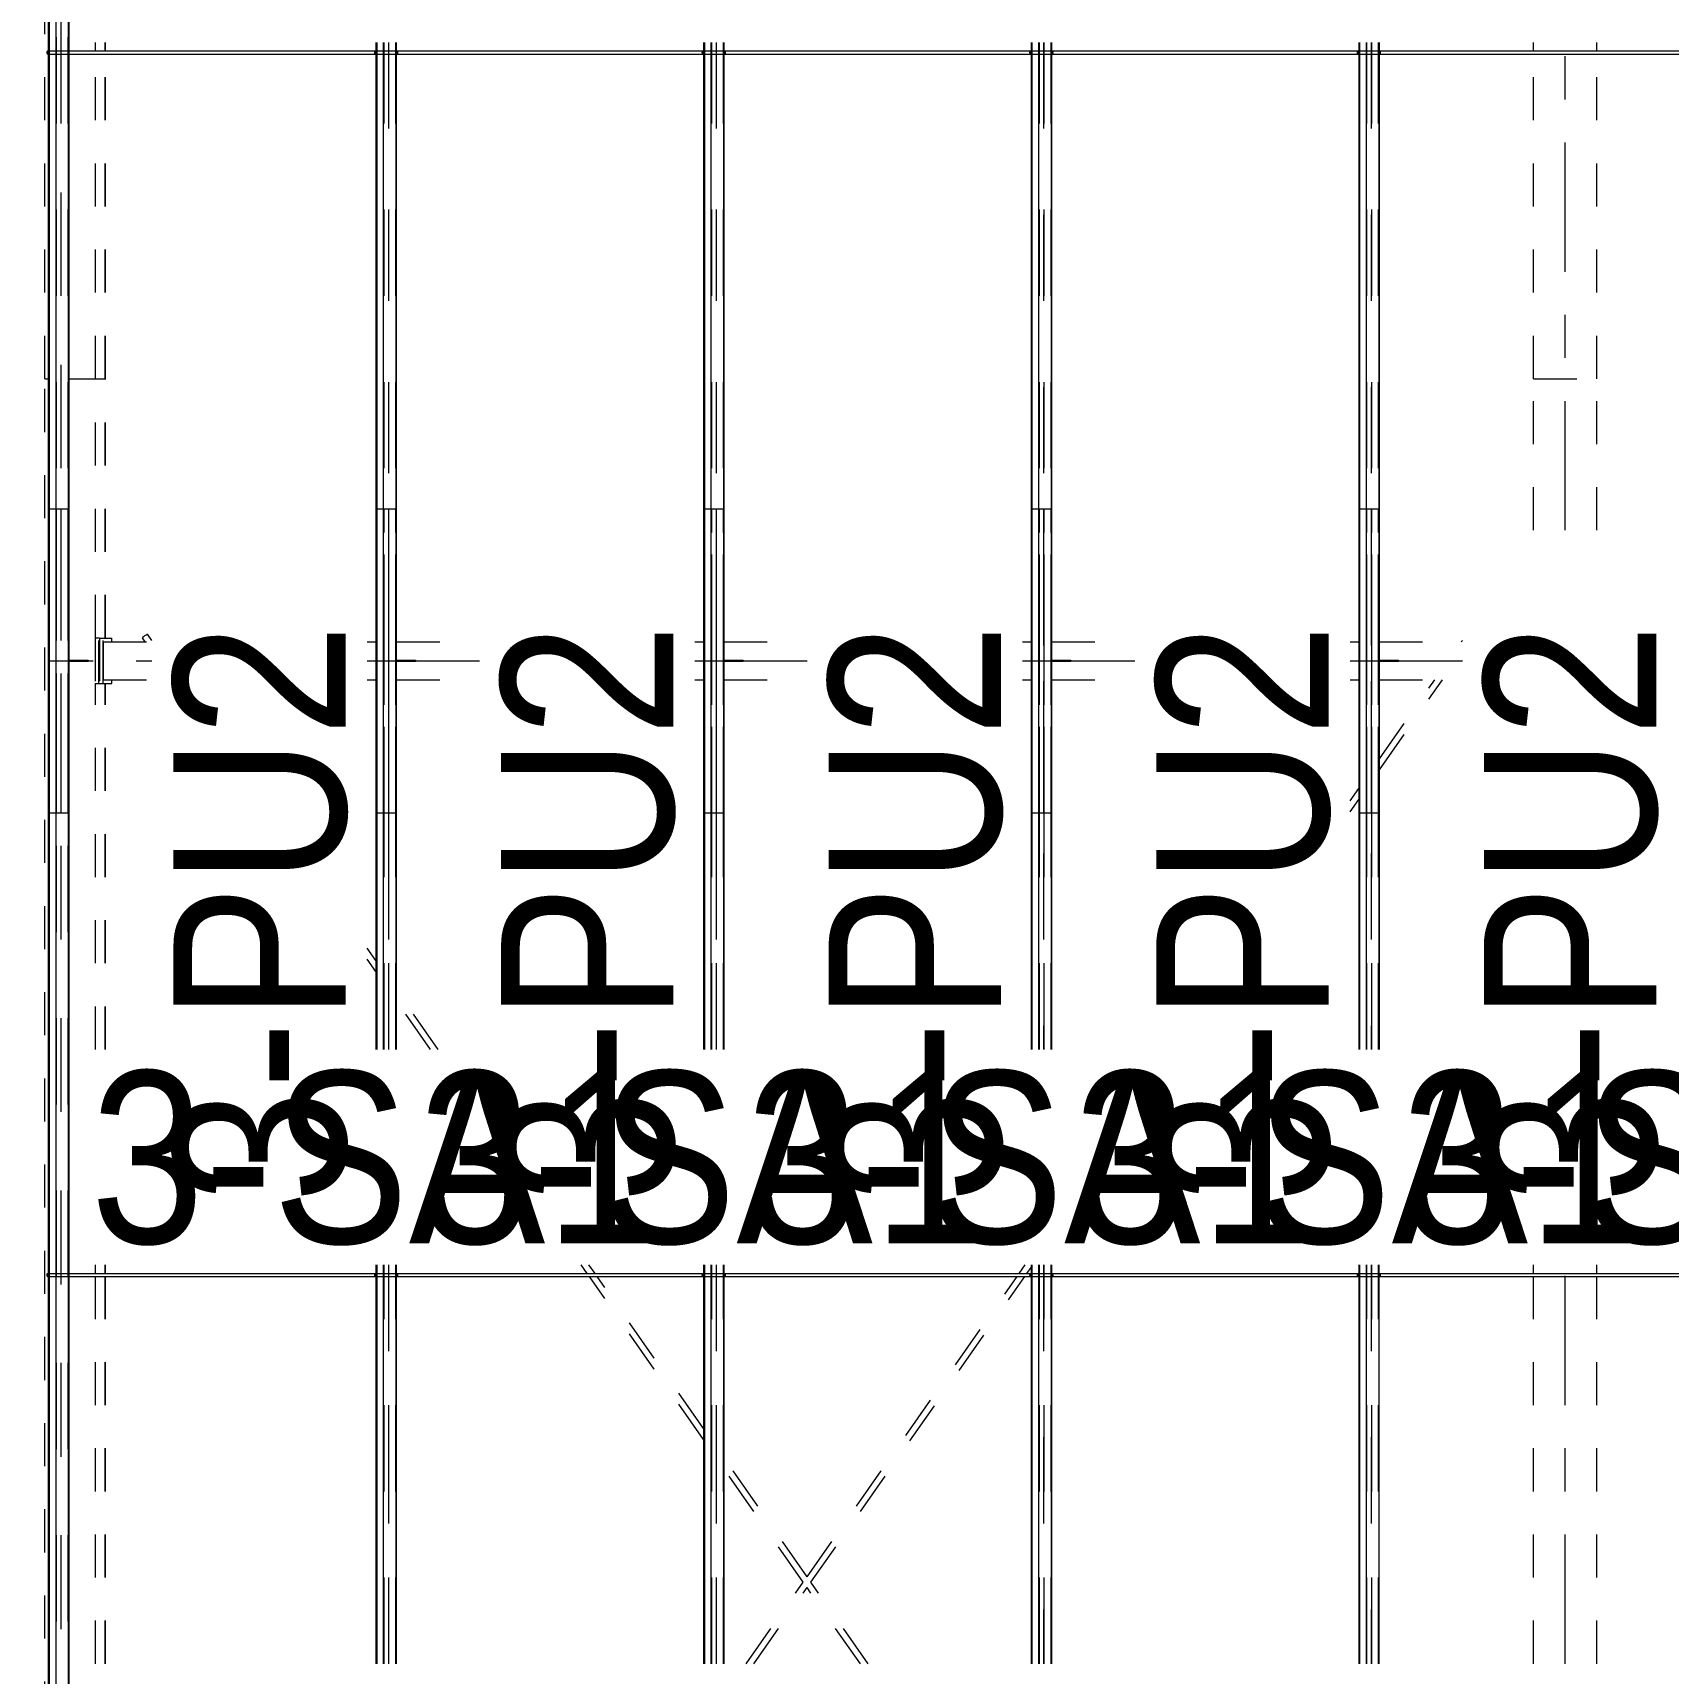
# Model space of a CAD drawing. Header units: millimetres. Extents: x -183 to 639, y -32 to 542.
# Drawn here: x 160.44 to 198.4, y 444.77 to 482.84 of the extents above; entities that cross this region are included whole.
import ezdxf

# ---------------------------------------------------------------- set-up
doc = ezdxf.new("R2010")
doc.units = ezdxf.units.MM
for name, pattern in [('XKITLINE00', [0]), ('XKITLINE01', [4, 1, -1, 1, -1]), ('XKITLINE02', [4, 2, -2]), ('XKITLINE03', [6, 3, -1, 1, -1])]:
    doc.linetypes.add(name, pattern=pattern)
for name, color, linetype, lineweight in [('Part', 2, 'Continuous', 0), ('PartMark', 7, 'Continuous', 0), ('S-grid', 1, 'Continuous', 0)]:
    doc.layers.add(name, color=color, linetype=linetype, lineweight=lineweight)
doc.styles.add('ARIAL', font='ARIAL.TTF')

# ---------------------------------------------------------------- blocks, each defined once
blk = doc.blocks.new('*A826')
at = {"layer": 'S-grid', "color": 1, "linetype": 'XKITLINE03', "lineweight": 0}
for p, q in [((196.01, 471.293), (196.01, 482.617)), ((196.01, 444.989), (196.01, 454.244))]:
    blk.add_line(p, q, dxfattribs=at)
blk = doc.blocks.new('*A843')
at = {"layer": 'Part', "color": 4, "linetype": 'XKITLINE01', "lineweight": 0}
for p, q in [((195.275, 471.293), (195.275, 474.808)), ((195.275, 474.808), (196.746, 474.808)), ((196.746, 471.293), (196.746, 474.808)), ((195.275, 454.044), (195.275, 454.244)), ((196.746, 454.044), (196.746, 454.244)), ((195.275, 444.989), (195.275, 453.974)), ((196.746, 444.989), (196.746, 453.974)), ((195.275, 439.789), (195.275, 439.989)), ((195.275, 439.573), (195.275, 439.719)), ((196.746, 439.789), (196.746, 439.989)), ((196.746, 439.573), (196.746, 439.719)), ((195.275, 439.573), (196.746, 439.573))]:
    blk.add_line(p, q, dxfattribs=at)
blk = doc.blocks.new('*A860')
at = {"layer": 'Part', "color": 4, "linetype": 'XKITLINE01', "lineweight": 0}
for p, q in [((195.275, 487.617), (195.275, 494.512)), ((196.746, 487.617), (196.746, 494.512)), ((195.275, 482.417), (195.275, 482.617)), ((195.275, 474.808), (195.275, 482.346)), ((196.746, 482.417), (196.746, 482.617)), ((196.746, 474.808), (196.746, 482.346)), ((195.275, 474.808), (196.746, 474.808))]:
    blk.add_line(p, q, dxfattribs=at)
blk = doc.blocks.new('*A1310')
at = {"layer": 'S-grid', "color": 1, "linetype": 'XKITLINE03', "lineweight": 0}
for p, q in [((144.834, 468.264), (163.201, 468.264)), ((168.201, 468.264), (170.806, 468.264)), ((175.806, 468.264), (178.411, 468.264)), ((183.411, 468.264), (186.016, 468.264)), ((191.016, 468.264), (193.621, 468.264))]:
    blk.add_line(p, q, dxfattribs=at)
blk = doc.blocks.new('*A1540')
at = {"layer": 'Part', "color": 2, "linetype": 'XKITLINE00', "lineweight": 0}
for p, q in [((191.216, 471.793), (191.395, 471.793)), ((191.216, 471.793), (191.216, 459.244)), ((191.226, 471.793), (191.226, 459.244)), ((191.235, 471.793), (191.235, 459.244)), ((191.395, 471.793), (191.697, 471.793)), ((191.395, 459.244), (191.395, 471.793)), ((191.687, 459.244), (191.687, 471.793)), ((191.697, 459.244), (191.697, 471.793)), ((191.697, 459.244), (191.697, 471.793)), ((191.216, 454.244), (191.216, 454.044)), ((191.226, 454.244), (191.226, 454.044)), ((191.235, 454.244), (191.235, 454.044)), ((191.395, 444.989), (191.395, 454.244)), ((191.687, 444.989), (191.687, 454.244)), ((191.216, 453.974), (191.216, 444.989)), ((191.226, 453.974), (191.226, 444.989)), ((191.235, 453.974), (191.235, 444.989))]:
    blk.add_line(p, q, dxfattribs=at)
at = {"layer": 'Part', "color": 7, "linetype": 'XKITLINE02', "lineweight": 0}
for p, q in [((191.225, 459.244), (191.225, 471.793)), ((191.406, 459.244), (191.406, 471.793)), ((191.506, 471.793), (191.506, 459.244)), ((191.518, 459.244), (191.518, 471.793)), ((191.678, 459.244), (191.678, 471.793)), ((191.686, 459.244), (191.686, 471.793)), ((191.225, 444.989), (191.225, 454.244)), ((191.406, 444.989), (191.406, 454.244)), ((191.506, 454.244), (191.506, 444.989)), ((191.518, 444.989), (191.518, 454.244)), ((191.678, 444.989), (191.678, 454.244)), ((191.686, 444.989), (191.686, 454.244)), ((191.216, 454.044), (191.216, 453.974)), ((191.226, 454.044), (191.226, 453.974)), ((191.235, 454.044), (191.235, 453.974))]:
    blk.add_line(p, q, dxfattribs=at)
blk = doc.blocks.new('*A1541')
at = {"layer": 'Part', "color": 2, "linetype": 'XKITLINE00', "lineweight": 0}
for p, q in [((183.611, 471.793), (183.79, 471.793)), ((183.611, 471.793), (183.611, 459.244)), ((183.621, 471.793), (183.621, 459.244)), ((183.63, 471.793), (183.63, 459.244)), ((183.79, 471.793), (184.092, 471.793)), ((183.79, 459.244), (183.79, 471.793)), ((184.082, 459.244), (184.082, 471.793)), ((184.092, 459.244), (184.092, 471.793)), ((183.611, 454.244), (183.611, 454.044)), ((183.621, 454.244), (183.621, 454.044)), ((183.63, 454.244), (183.63, 454.044)), ((183.79, 444.989), (183.79, 454.244)), ((184.082, 444.989), (184.082, 454.244)), ((184.092, 444.989), (184.092, 454.244)), ((183.611, 453.974), (183.611, 444.989)), ((183.621, 453.974), (183.621, 444.989)), ((183.63, 453.974), (183.63, 444.989))]:
    blk.add_line(p, q, dxfattribs=at)
at = {"layer": 'Part', "color": 7, "linetype": 'XKITLINE02', "lineweight": 0}
for p, q in [((183.62, 459.244), (183.62, 471.793)), ((183.802, 459.244), (183.802, 471.793)), ((183.901, 471.793), (183.901, 459.244)), ((183.913, 459.244), (183.913, 471.793)), ((184.073, 459.244), (184.073, 471.793)), ((184.081, 459.244), (184.081, 471.793)), ((183.62, 444.989), (183.62, 454.244)), ((183.802, 444.989), (183.802, 454.244)), ((183.901, 454.244), (183.901, 444.989)), ((183.913, 444.989), (183.913, 454.244)), ((184.073, 444.989), (184.073, 454.244)), ((184.081, 444.989), (184.081, 454.244)), ((183.611, 454.044), (183.611, 453.974)), ((183.621, 454.044), (183.621, 453.974)), ((183.63, 454.044), (183.63, 453.974))]:
    blk.add_line(p, q, dxfattribs=at)
blk = doc.blocks.new('*A1542')
at = {"layer": 'Part', "color": 2, "linetype": 'XKITLINE00', "lineweight": 0}
for p, q in [((176.006, 471.793), (176.185, 471.793)), ((176.006, 471.793), (176.006, 459.244)), ((176.017, 471.793), (176.017, 459.244)), ((176.025, 471.793), (176.025, 459.244)), ((176.185, 471.793), (176.487, 471.793)), ((176.185, 459.244), (176.185, 471.793)), ((176.478, 459.244), (176.478, 471.793)), ((176.487, 459.244), (176.487, 471.793)), ((176.006, 454.244), (176.006, 454.044)), ((176.017, 454.244), (176.017, 454.044)), ((176.025, 454.244), (176.025, 454.044)), ((176.185, 444.989), (176.185, 454.244)), ((176.478, 444.989), (176.478, 454.244)), ((176.487, 444.989), (176.487, 454.244)), ((176.006, 453.974), (176.006, 444.989)), ((176.017, 453.974), (176.017, 444.989)), ((176.025, 453.974), (176.025, 444.989))]:
    blk.add_line(p, q, dxfattribs=at)
at = {"layer": 'Part', "color": 7, "linetype": 'XKITLINE02', "lineweight": 0}
for p, q in [((176.015, 459.244), (176.015, 471.793)), ((176.197, 459.244), (176.197, 471.793)), ((176.296, 471.793), (176.296, 459.244)), ((176.308, 459.244), (176.308, 471.793)), ((176.468, 459.244), (176.468, 471.793)), ((176.476, 459.244), (176.476, 471.793)), ((176.015, 444.989), (176.015, 454.244)), ((176.197, 444.989), (176.197, 454.244)), ((176.296, 454.244), (176.296, 444.989)), ((176.308, 444.989), (176.308, 454.244)), ((176.468, 444.989), (176.468, 454.244)), ((176.476, 444.989), (176.476, 454.244)), ((176.006, 454.044), (176.006, 453.974)), ((176.017, 454.044), (176.017, 453.974)), ((176.025, 454.044), (176.025, 453.974))]:
    blk.add_line(p, q, dxfattribs=at)
blk = doc.blocks.new('*A1543')
at = {"layer": 'Part', "color": 2, "linetype": 'XKITLINE00', "lineweight": 0}
for p, q in [((168.401, 471.793), (168.58, 471.793)), ((168.401, 471.793), (168.401, 459.244)), ((168.412, 471.793), (168.412, 459.244)), ((168.42, 471.793), (168.42, 459.244)), ((168.58, 471.793), (168.882, 471.793)), ((168.58, 459.244), (168.58, 471.793)), ((168.873, 459.244), (168.873, 471.793)), ((168.882, 459.244), (168.882, 471.793)), ((168.401, 454.244), (168.401, 454.044)), ((168.412, 454.244), (168.412, 454.044)), ((168.42, 454.244), (168.42, 454.044)), ((168.58, 444.989), (168.58, 454.244)), ((168.873, 444.989), (168.873, 454.244)), ((168.882, 444.989), (168.882, 454.244)), ((168.401, 453.974), (168.401, 444.989)), ((168.412, 453.974), (168.412, 444.989)), ((168.42, 453.974), (168.42, 444.989))]:
    blk.add_line(p, q, dxfattribs=at)
at = {"layer": 'Part', "color": 7, "linetype": 'XKITLINE02', "lineweight": 0}
for p, q in [((168.41, 459.244), (168.41, 471.793)), ((168.592, 459.244), (168.592, 471.793)), ((168.691, 471.793), (168.691, 459.244)), ((168.703, 459.244), (168.703, 471.793)), ((168.863, 459.244), (168.863, 471.793)), ((168.871, 459.244), (168.871, 471.793)), ((168.41, 444.989), (168.41, 454.244)), ((168.592, 444.989), (168.592, 454.244)), ((168.691, 454.244), (168.691, 444.989)), ((168.703, 444.989), (168.703, 454.244)), ((168.863, 444.989), (168.863, 454.244)), ((168.871, 444.989), (168.871, 454.244)), ((168.401, 454.044), (168.401, 453.974)), ((168.412, 454.044), (168.412, 453.974)), ((168.42, 454.044), (168.42, 453.974))]:
    blk.add_line(p, q, dxfattribs=at)
blk = doc.blocks.new('*A1544')
at = {"layer": 'Part', "color": 2, "linetype": 'XKITLINE00', "lineweight": 0}
for p, q in [((160.796, 471.793), (160.975, 471.793)), ((160.796, 471.793), (160.796, 454.044)), ((160.807, 471.793), (160.807, 454.044)), ((160.815, 471.793), (160.815, 454.044)), ((160.975, 471.793), (161.277, 471.793)), ((160.975, 421.97), (160.975, 471.793)), ((161.268, 421.97), (161.268, 471.793)), ((161.277, 459.244), (161.277, 471.793)), ((161.277, 454.244), (161.277, 459.244)), ((161.277, 444.989), (161.277, 454.244)), ((160.796, 453.974), (160.796, 439.789)), ((160.807, 453.974), (160.807, 439.789)), ((160.815, 453.974), (160.815, 439.789)), ((161.277, 439.989), (161.277, 444.989))]:
    blk.add_line(p, q, dxfattribs=at)
at = {"layer": 'Part', "color": 7, "linetype": 'XKITLINE02', "lineweight": 0}
for p, q in [((160.806, 421.97), (160.806, 471.793)), ((160.987, 421.97), (160.987, 471.793)), ((161.086, 471.793), (161.086, 421.97)), ((161.098, 421.97), (161.098, 471.793)), ((161.258, 421.97), (161.258, 471.793)), ((161.266, 421.97), (161.266, 471.793)), ((160.796, 454.044), (160.796, 453.974)), ((160.807, 454.044), (160.807, 453.974)), ((160.815, 454.044), (160.815, 453.974))]:
    blk.add_line(p, q, dxfattribs=at)
blk = doc.blocks.new('*A1545')
at = {"layer": 'Part', "color": 2, "linetype": 'XKITLINE00', "lineweight": 0}
for p, q in [((191.216, 482.617), (191.216, 482.417)), ((191.216, 482.346), (191.216, 464.734)), ((191.226, 482.617), (191.226, 482.417)), ((191.226, 482.346), (191.226, 464.734)), ((191.235, 482.617), (191.235, 482.417)), ((191.235, 482.346), (191.235, 464.734)), ((191.395, 464.734), (191.395, 482.617)), ((191.687, 464.734), (191.687, 482.617)), ((191.697, 464.734), (191.697, 482.617)), ((191.216, 464.734), (191.697, 464.734))]:
    blk.add_line(p, q, dxfattribs=at)
at = {"layer": 'Part', "color": 7, "linetype": 'XKITLINE02', "lineweight": 0}
for p, q in [((191.216, 482.417), (191.216, 482.346)), ((191.225, 464.734), (191.225, 482.617)), ((191.226, 482.417), (191.226, 482.346)), ((191.235, 482.417), (191.235, 482.346)), ((191.406, 464.734), (191.406, 482.617)), ((191.506, 482.617), (191.506, 464.734)), ((191.518, 464.734), (191.518, 482.617)), ((191.678, 464.734), (191.678, 482.617)), ((191.686, 464.734), (191.686, 482.617))]:
    blk.add_line(p, q, dxfattribs=at)
blk = doc.blocks.new('*A1546')
at = {"layer": 'Part', "color": 2, "linetype": 'XKITLINE00', "lineweight": 0}
for p, q in [((183.611, 482.617), (183.611, 482.417)), ((183.611, 482.346), (183.611, 464.734)), ((183.621, 482.617), (183.621, 482.417)), ((183.621, 482.346), (183.621, 464.734)), ((183.63, 482.617), (183.63, 482.417)), ((183.63, 482.346), (183.63, 464.734)), ((183.79, 464.734), (183.79, 482.617)), ((184.082, 464.734), (184.082, 482.617)), ((184.092, 464.734), (184.092, 482.617)), ((183.611, 464.734), (184.092, 464.734))]:
    blk.add_line(p, q, dxfattribs=at)
at = {"layer": 'Part', "color": 7, "linetype": 'XKITLINE02', "lineweight": 0}
for p, q in [((183.611, 482.417), (183.611, 482.346)), ((183.62, 464.734), (183.62, 482.617)), ((183.621, 482.417), (183.621, 482.346)), ((183.63, 482.417), (183.63, 482.346)), ((183.802, 464.734), (183.802, 482.617)), ((183.901, 482.617), (183.901, 464.734)), ((183.913, 464.734), (183.913, 482.617)), ((184.073, 464.734), (184.073, 482.617)), ((184.081, 464.734), (184.081, 482.617))]:
    blk.add_line(p, q, dxfattribs=at)
blk = doc.blocks.new('*A1547')
at = {"layer": 'Part', "color": 2, "linetype": 'XKITLINE00', "lineweight": 0}
for p, q in [((176.006, 482.617), (176.006, 482.417)), ((176.006, 482.346), (176.006, 464.734)), ((176.017, 482.617), (176.017, 482.417)), ((176.017, 482.346), (176.017, 464.734)), ((176.025, 482.617), (176.025, 482.417)), ((176.025, 482.346), (176.025, 464.734)), ((176.185, 464.734), (176.185, 482.617)), ((176.478, 464.734), (176.478, 482.617)), ((176.487, 464.734), (176.487, 482.617)), ((176.006, 464.734), (176.487, 464.734))]:
    blk.add_line(p, q, dxfattribs=at)
at = {"layer": 'Part', "color": 7, "linetype": 'XKITLINE02', "lineweight": 0}
for p, q in [((176.006, 482.417), (176.006, 482.346)), ((176.015, 464.734), (176.015, 482.617)), ((176.017, 482.417), (176.017, 482.346)), ((176.025, 482.417), (176.025, 482.346)), ((176.197, 464.734), (176.197, 482.617)), ((176.296, 482.617), (176.296, 464.734)), ((176.308, 464.734), (176.308, 482.617)), ((176.468, 464.734), (176.468, 482.617)), ((176.476, 464.734), (176.476, 482.617))]:
    blk.add_line(p, q, dxfattribs=at)
blk = doc.blocks.new('*A1548')
at = {"layer": 'Part', "color": 2, "linetype": 'XKITLINE00', "lineweight": 0}
for p, q in [((168.401, 482.617), (168.401, 482.417)), ((168.401, 482.346), (168.401, 464.734)), ((168.412, 482.617), (168.412, 482.417)), ((168.412, 482.346), (168.412, 464.734)), ((168.42, 482.617), (168.42, 482.417)), ((168.42, 482.346), (168.42, 464.734)), ((168.58, 464.734), (168.58, 482.617)), ((168.873, 464.734), (168.873, 482.617)), ((168.882, 464.734), (168.882, 482.617)), ((168.401, 464.734), (168.882, 464.734))]:
    blk.add_line(p, q, dxfattribs=at)
at = {"layer": 'Part', "color": 7, "linetype": 'XKITLINE02', "lineweight": 0}
for p, q in [((168.401, 482.417), (168.401, 482.346)), ((168.41, 464.734), (168.41, 482.617)), ((168.412, 482.417), (168.412, 482.346)), ((168.42, 482.417), (168.42, 482.346)), ((168.592, 464.734), (168.592, 482.617)), ((168.691, 482.617), (168.691, 464.734)), ((168.703, 464.734), (168.703, 482.617)), ((168.863, 464.734), (168.863, 482.617)), ((168.871, 464.734), (168.871, 482.617))]:
    blk.add_line(p, q, dxfattribs=at)
blk = doc.blocks.new('*A1549')
at = {"layer": 'Part', "color": 7, "linetype": 'XKITLINE02', "lineweight": 0}
for p, q in [((160.806, 464.734), (160.806, 511.131)), ((160.987, 464.734), (160.987, 511.131)), ((161.086, 511.131), (161.086, 464.734)), ((161.098, 464.734), (161.098, 511.131)), ((161.258, 464.734), (161.258, 511.131)), ((161.266, 464.734), (161.266, 511.131)), ((160.796, 482.417), (160.796, 482.346)), ((160.807, 482.417), (160.807, 482.346)), ((160.815, 482.417), (160.815, 482.346))]:
    blk.add_line(p, q, dxfattribs=at)
at = {"layer": 'Part', "color": 2, "linetype": 'XKITLINE00', "lineweight": 0}
for p, q in [((160.975, 464.734), (160.975, 511.131)), ((161.268, 464.734), (161.268, 511.131)), ((160.796, 496.464), (160.796, 482.417)), ((160.807, 496.464), (160.807, 482.417)), ((160.815, 496.464), (160.815, 482.417)), ((161.277, 482.617), (161.277, 487.617)), ((160.796, 482.346), (160.796, 464.734)), ((160.807, 482.346), (160.807, 464.734)), ((160.815, 482.346), (160.815, 464.734)), ((161.277, 464.734), (161.277, 482.617)), ((160.796, 464.734), (161.277, 464.734))]:
    blk.add_line(p, q, dxfattribs=at)
blk = doc.blocks.new('*A1579')
at = {"layer": 'Part', "color": 4, "linetype": 'XKITLINE01', "lineweight": 0}
for p, q in [((162.985, 468.804), (162.981, 468.799)), ((163.046, 468.705), (162.981, 468.799)), ((163.004, 468.82), (162.985, 468.804)), ((163.033, 468.841), (163.004, 468.82)), ((163.064, 468.862), (163.033, 468.841)), ((163.088, 468.878), (163.064, 468.862)), ((163.1, 468.883), (163.088, 468.878)), ((163.201, 468.739), (163.1, 468.883)), ((168.401, 461.31), (168.201, 461.596)), ((168.401, 461.054), (168.201, 461.34)), ((169.847, 459.244), (168.882, 460.623)), ((169.668, 459.244), (168.882, 460.368)), ((173.308, 454.044), (173.168, 454.244)), ((173.487, 454.044), (173.347, 454.244)), ((176.006, 450.19), (173.357, 453.974)), ((176.006, 450.445), (173.536, 453.974)), ((178.411, 447.009), (176.487, 449.758)), ((178.322, 446.881), (176.487, 449.503)), ((179.646, 444.989), (178.411, 446.754)), ((179.825, 444.989), (178.5, 446.881))]:
    blk.add_line(p, q, dxfattribs=at)
blk = doc.blocks.new('*A1580')
at = {"layer": 'Part', "color": 4, "linetype": 'XKITLINE01', "lineweight": 0}
for p, q in [((193.597, 468.705), (193.621, 468.739)), ((191.697, 465.99), (192.98, 467.823)), ((191.697, 465.734), (193.158, 467.823)), ((191.016, 465.017), (191.216, 465.303)), ((191.016, 464.762), (191.216, 465.047)), ((183.335, 454.044), (183.475, 454.244)), ((183.514, 454.044), (183.611, 454.183)), ((178.411, 447.009), (183.286, 453.974)), ((178.5, 446.881), (183.465, 453.974)), ((176.997, 444.989), (178.322, 446.881)), ((177.176, 444.989), (178.411, 446.754))]:
    blk.add_line(p, q, dxfattribs=at)
blk = doc.blocks.new('*A1581')
at = {"layer": 'Part', "color": 4, "linetype": 'XKITLINE01', "lineweight": 0}
for p, q in [((160.719, 439.573), (160.719, 474.808)), ((160.719, 474.808), (160.796, 474.808)), ((161.277, 474.808), (161.889, 474.808)), ((161.889, 468.793), (161.889, 474.808)), ((161.889, 474.808), (161.894, 474.808)), ((161.894, 468.793), (161.894, 474.808)), ((161.889, 459.244), (161.889, 467.734)), ((161.894, 459.244), (161.894, 467.734)), ((161.889, 454.044), (161.889, 454.244)), ((161.894, 454.044), (161.894, 454.244)), ((161.889, 444.989), (161.889, 453.974)), ((161.894, 444.989), (161.894, 453.974)), ((161.889, 439.789), (161.889, 439.989)), ((161.889, 439.573), (161.889, 439.719)), ((161.894, 439.789), (161.894, 439.989)), ((161.894, 439.573), (161.894, 439.719)), ((160.719, 439.573), (160.796, 439.573)), ((161.277, 439.573), (161.889, 439.573)), ((161.889, 439.573), (161.894, 439.573))]:
    blk.add_line(p, q, dxfattribs=at)
blk = doc.blocks.new('*A1582')
at = {"layer": 'Part', "color": 4, "linetype": 'XKITLINE01', "lineweight": 0}
for p, q in [((161.894, 474.808), (162.116, 474.808)), ((162.116, 468.793), (162.116, 474.808)), ((162.116, 474.808), (162.121, 474.808)), ((162.121, 468.793), (162.121, 474.808)), ((162.116, 459.244), (162.116, 467.734)), ((162.121, 459.244), (162.121, 467.734)), ((162.116, 454.044), (162.116, 454.244)), ((162.121, 454.044), (162.121, 454.244)), ((162.116, 444.989), (162.116, 453.974)), ((162.121, 444.989), (162.121, 453.974)), ((162.116, 439.789), (162.116, 439.989)), ((162.116, 439.573), (162.116, 439.719)), ((162.121, 439.789), (162.121, 439.989)), ((162.121, 439.573), (162.121, 439.719)), ((161.894, 439.573), (162.116, 439.573)), ((162.116, 439.573), (162.121, 439.573))]:
    blk.add_line(p, q, dxfattribs=at)
blk = doc.blocks.new('*A1598')
at = {"layer": 'Part', "color": 4, "linetype": 'XKITLINE01', "lineweight": 0}
for p, q in [((160.719, 474.808), (160.719, 509.914)), ((160.719, 509.914), (160.796, 509.914)), ((161.277, 509.914), (161.889, 509.914)), ((161.889, 501.734), (161.889, 509.914)), ((161.889, 509.914), (161.894, 509.914)), ((161.894, 501.734), (161.894, 509.914)), ((161.889, 496.534), (161.889, 496.734)), ((161.889, 487.617), (161.889, 496.464)), ((161.894, 496.534), (161.894, 496.734)), ((161.894, 487.617), (161.894, 496.464)), ((161.889, 482.417), (161.889, 482.617)), ((161.889, 474.808), (161.889, 482.346)), ((161.894, 482.417), (161.894, 482.617)), ((161.894, 474.808), (161.894, 482.346)), ((160.719, 474.808), (160.796, 474.808)), ((161.277, 474.808), (161.889, 474.808)), ((161.889, 474.808), (161.894, 474.808))]:
    blk.add_line(p, q, dxfattribs=at)
blk = doc.blocks.new('*A1599')
at = {"layer": 'Part', "color": 4, "linetype": 'XKITLINE01', "lineweight": 0}
for p, q in [((162.116, 501.734), (162.116, 509.914)), ((162.116, 509.914), (162.121, 509.914)), ((162.121, 501.734), (162.121, 509.914)), ((162.116, 496.534), (162.116, 496.734)), ((162.116, 487.617), (162.116, 496.464)), ((162.121, 496.534), (162.121, 496.734)), ((162.121, 487.617), (162.121, 496.464)), ((162.116, 482.417), (162.116, 482.617)), ((162.116, 474.808), (162.116, 482.346)), ((162.121, 482.417), (162.121, 482.617)), ((162.121, 474.808), (162.121, 482.346)), ((161.894, 474.808), (162.116, 474.808)), ((162.116, 474.808), (162.121, 474.808))]:
    blk.add_line(p, q, dxfattribs=at)
blk = doc.blocks.new('*A1600')
at = {"layer": 'Part', "color": 4, "linetype": 'XKITLINE01', "lineweight": 0}
for p, q in [((162.077, 468.705), (163.201, 468.705)), ((162.077, 467.823), (162.077, 468.705)), ((168.201, 468.705), (168.401, 468.705)), ((168.882, 468.705), (170.806, 468.705)), ((175.806, 468.705), (176.006, 468.705)), ((176.487, 468.705), (178.411, 468.705)), ((183.411, 468.705), (183.611, 468.705)), ((184.092, 468.705), (186.016, 468.705)), ((191.016, 468.705), (191.216, 468.705)), ((191.697, 468.705), (193.621, 468.705)), ((162.077, 467.823), (163.201, 467.823)), ((168.201, 467.823), (168.401, 467.823)), ((168.882, 467.823), (170.806, 467.823)), ((175.806, 467.823), (176.006, 467.823)), ((176.487, 467.823), (178.411, 467.823)), ((183.411, 467.823), (183.611, 467.823)), ((184.092, 467.823), (186.016, 467.823)), ((191.016, 467.823), (191.216, 467.823)), ((191.697, 467.823), (193.621, 467.823))]:
    blk.add_line(p, q, dxfattribs=at)
blk = doc.blocks.new('*A1601')
at = {"layer": 'Part', "color": 4, "linetype": 'XKITLINE01', "lineweight": 0}
for p, q in [((161.983, 468.793), (161.983, 467.734)), ((161.983, 468.793), (162.271, 468.793)), ((162.07, 467.734), (162.07, 468.793)), ((162.271, 468.705), (162.271, 468.793)), ((161.983, 467.734), (162.271, 467.734)), ((162.271, 467.734), (162.271, 467.823))]:
    blk.add_line(p, q, dxfattribs=at)
blk = doc.blocks.new('*A1602')
at = {"layer": 'Part', "color": 4, "linetype": 'XKITLINE01', "lineweight": 0}
for p, q in [((161.883, 468.793), (161.883, 467.734)), ((161.983, 468.793), (161.883, 468.793)), ((161.971, 467.734), (161.971, 468.793)), ((161.883, 467.734), (161.983, 467.734))]:
    blk.add_line(p, q, dxfattribs=at)
blk = doc.blocks.new('*A1603')
at = {"layer": 'Part', "color": 4, "linetype": 'XKITLINE01', "lineweight": 0}
for p, q in [((168.882, 468.278), (169.323, 468.278)), ((169.323, 468.278), (169.323, 468.249)), ((169.323, 468.249), (168.882, 468.249))]:
    blk.add_line(p, q, dxfattribs=at)
blk = doc.blocks.new('*A1604')
at = {"layer": 'Part', "color": 4, "linetype": 'XKITLINE01', "lineweight": 0}
for p, q in [((161.277, 468.278), (161.719, 468.278)), ((161.719, 468.278), (161.719, 468.249)), ((161.719, 468.249), (161.277, 468.249))]:
    blk.add_line(p, q, dxfattribs=at)
blk = doc.blocks.new('*A1606')
at = {"layer": 'Part', "color": 4, "linetype": 'XKITLINE01', "lineweight": 0}
for p, q in [((176.487, 468.278), (176.928, 468.278)), ((176.928, 468.278), (176.928, 468.249)), ((176.928, 468.249), (176.487, 468.249))]:
    blk.add_line(p, q, dxfattribs=at)
blk = doc.blocks.new('*A1609')
at = {"layer": 'Part', "color": 4, "linetype": 'XKITLINE01', "lineweight": 0}
for p, q in [((191.697, 468.278), (192.138, 468.278)), ((192.138, 468.278), (192.138, 468.249)), ((192.138, 468.249), (191.697, 468.249))]:
    blk.add_line(p, q, dxfattribs=at)
blk = doc.blocks.new('*A1610')
at = {"layer": 'Part', "color": 4, "linetype": 'XKITLINE01', "lineweight": 0}
for p, q in [((184.092, 468.278), (184.533, 468.278)), ((184.533, 468.278), (184.533, 468.249)), ((184.533, 468.249), (184.092, 468.249))]:
    blk.add_line(p, q, dxfattribs=at)
blk = doc.blocks.new('*A1626')
at = {"layer": 'Part', "color": 7, "linetype": 'XKITLINE02', "lineweight": 0}
for p, q in [((168.374, 454.009), (168.375, 454.034)), ((168.375, 453.984), (168.374, 454.009)), ((168.375, 454.034), (168.38, 454.044)), ((168.38, 453.974), (168.375, 453.984)), ((168.38, 454.044), (168.903, 454.044)), ((168.38, 454.044), (168.384, 454.034)), ((168.384, 453.984), (168.38, 453.974)), ((168.38, 453.974), (168.903, 453.974)), ((168.384, 454.034), (168.386, 454.009)), ((168.386, 454.009), (168.384, 453.984)), ((176.185, 454.044), (176.487, 454.044)), ((176.185, 453.974), (176.487, 453.974))]:
    blk.add_line(p, q, dxfattribs=at)
at = {"layer": 'Part', "color": 2, "linetype": 'XKITLINE00', "lineweight": 0}
for p, q in [((168.903, 454.044), (176.185, 454.044)), ((168.903, 453.974), (176.185, 453.974)), ((176.487, 454.044), (176.508, 454.044)), ((176.487, 453.974), (176.508, 453.974)), ((176.504, 454.034), (176.502, 454.009)), ((176.502, 454.009), (176.504, 453.984)), ((176.508, 454.044), (176.504, 454.034)), ((176.504, 453.984), (176.508, 453.974)), ((176.513, 454.034), (176.508, 454.044)), ((176.508, 453.974), (176.513, 453.984)), ((176.514, 454.009), (176.513, 454.034)), ((176.513, 453.984), (176.514, 454.009))]:
    blk.add_line(p, q, dxfattribs=at)
blk = doc.blocks.new('*A1627')
at = {"layer": 'Part', "color": 2, "linetype": 'XKITLINE00', "lineweight": 0}
for p, q in [((160.769, 454.009), (160.77, 454.034)), ((160.77, 453.984), (160.769, 454.009)), ((160.77, 454.034), (160.775, 454.044)), ((160.775, 453.974), (160.77, 453.984)), ((160.775, 454.044), (160.975, 454.044)), ((160.775, 453.974), (160.975, 453.974)), ((161.277, 454.044), (168.58, 454.044)), ((161.277, 453.974), (168.58, 453.974)), ((168.882, 454.044), (168.903, 454.044)), ((168.882, 453.974), (168.903, 453.974)), ((168.899, 454.034), (168.897, 454.009)), ((168.897, 454.009), (168.899, 453.984)), ((168.903, 454.044), (168.899, 454.034)), ((168.899, 453.984), (168.903, 453.974)), ((168.908, 454.034), (168.903, 454.044)), ((168.903, 453.974), (168.908, 453.984)), ((168.91, 454.009), (168.908, 454.034)), ((168.908, 453.984), (168.91, 454.009))]:
    blk.add_line(p, q, dxfattribs=at)
at = {"layer": 'Part', "color": 7, "linetype": 'XKITLINE02', "lineweight": 0}
for p, q in [((160.775, 454.044), (160.779, 454.034)), ((160.779, 453.984), (160.775, 453.974)), ((160.779, 454.034), (160.781, 454.009)), ((160.781, 454.009), (160.779, 453.984)), ((160.975, 454.044), (161.277, 454.044)), ((160.975, 453.974), (161.277, 453.974)), ((168.58, 454.044), (168.882, 454.044)), ((168.58, 453.974), (168.882, 453.974))]:
    blk.add_line(p, q, dxfattribs=at)
blk = doc.blocks.new('*A1630')
at = {"layer": 'Part', "color": 7, "linetype": 'XKITLINE02', "lineweight": 0}
for p, q in [((191.188, 454.009), (191.19, 454.034)), ((191.19, 453.984), (191.188, 454.009)), ((191.19, 454.034), (191.194, 454.044)), ((191.194, 453.974), (191.19, 453.984)), ((191.194, 454.044), (191.718, 454.044)), ((191.194, 454.044), (191.199, 454.034)), ((191.199, 453.984), (191.194, 453.974)), ((191.194, 453.974), (191.718, 453.974)), ((191.199, 454.034), (191.2, 454.009)), ((191.2, 454.009), (191.199, 453.984)), ((199.301, 454.044), (199, 454.044)), ((199.301, 453.974), (199, 453.974))]:
    blk.add_line(p, q, dxfattribs=at)
at = {"layer": 'Part', "color": 2, "linetype": 'XKITLINE00', "lineweight": 0}
for p, q in [((191.718, 454.044), (199, 454.044)), ((191.718, 453.974), (199, 453.974)), ((199.323, 454.044), (199.301, 454.044)), ((199.323, 453.974), (199.301, 453.974)), ((199.319, 454.034), (199.317, 454.009)), ((199.317, 454.009), (199.319, 453.984)), ((199.323, 454.044), (199.319, 454.034)), ((199.319, 453.984), (199.323, 453.974)), ((199.327, 454.034), (199.323, 454.044)), ((199.323, 453.974), (199.327, 453.984)), ((199.329, 454.009), (199.327, 454.034)), ((199.327, 453.984), (199.329, 454.009))]:
    blk.add_line(p, q, dxfattribs=at)
blk = doc.blocks.new('*A1631')
at = {"layer": 'Part', "color": 7, "linetype": 'XKITLINE02', "lineweight": 0}
for p, q in [((183.583, 454.009), (183.585, 454.034)), ((183.585, 453.984), (183.583, 454.009)), ((183.585, 454.034), (183.589, 454.044)), ((183.589, 453.974), (183.585, 453.984)), ((183.589, 454.044), (184.113, 454.044)), ((183.589, 454.044), (183.594, 454.034)), ((183.594, 453.984), (183.589, 453.974)), ((183.589, 453.974), (184.113, 453.974)), ((183.594, 454.034), (183.596, 454.009)), ((183.596, 454.009), (183.594, 453.984)), ((191.395, 454.044), (191.697, 454.044)), ((191.395, 453.974), (191.697, 453.974))]:
    blk.add_line(p, q, dxfattribs=at)
at = {"layer": 'Part', "color": 2, "linetype": 'XKITLINE00', "lineweight": 0}
for p, q in [((184.113, 454.044), (191.395, 454.044)), ((184.113, 453.974), (191.395, 453.974)), ((191.697, 454.044), (191.718, 454.044)), ((191.697, 453.974), (191.718, 453.974)), ((191.714, 454.034), (191.712, 454.009)), ((191.712, 454.009), (191.714, 453.984)), ((191.718, 454.044), (191.714, 454.034)), ((191.714, 453.984), (191.718, 453.974)), ((191.722, 454.034), (191.718, 454.044)), ((191.718, 453.974), (191.722, 453.984)), ((191.724, 454.009), (191.722, 454.034)), ((191.722, 453.984), (191.724, 454.009))]:
    blk.add_line(p, q, dxfattribs=at)
blk = doc.blocks.new('*A1632')
at = {"layer": 'Part', "color": 7, "linetype": 'XKITLINE02', "lineweight": 0}
for p, q in [((175.978, 454.009), (175.98, 454.034)), ((175.98, 453.984), (175.978, 454.009)), ((175.98, 454.034), (175.985, 454.044)), ((175.985, 453.974), (175.98, 453.984)), ((175.985, 454.044), (176.508, 454.044)), ((175.985, 454.044), (175.989, 454.034)), ((175.989, 453.984), (175.985, 453.974)), ((175.985, 453.974), (176.508, 453.974)), ((175.989, 454.034), (175.991, 454.009)), ((175.991, 454.009), (175.989, 453.984)), ((183.79, 454.044), (184.092, 454.044)), ((183.79, 453.974), (184.092, 453.974))]:
    blk.add_line(p, q, dxfattribs=at)
at = {"layer": 'Part', "color": 2, "linetype": 'XKITLINE00', "lineweight": 0}
for p, q in [((176.508, 454.044), (183.79, 454.044)), ((176.508, 453.974), (183.79, 453.974)), ((184.092, 454.044), (184.113, 454.044)), ((184.092, 453.974), (184.113, 453.974)), ((184.109, 454.034), (184.107, 454.009)), ((184.107, 454.009), (184.109, 453.984)), ((184.113, 454.044), (184.109, 454.034)), ((184.109, 453.984), (184.113, 453.974)), ((184.118, 454.034), (184.113, 454.044)), ((184.113, 453.974), (184.118, 453.984)), ((184.119, 454.009), (184.118, 454.034)), ((184.118, 453.984), (184.119, 454.009))]:
    blk.add_line(p, q, dxfattribs=at)
blk = doc.blocks.new('*A1636')
at = {"layer": 'Part', "color": 7, "linetype": 'XKITLINE02', "lineweight": 0}
for p, q in [((168.374, 482.381), (168.375, 482.406)), ((168.375, 482.356), (168.374, 482.381)), ((168.375, 482.406), (168.38, 482.417)), ((168.38, 482.346), (168.375, 482.356)), ((168.38, 482.417), (168.903, 482.417)), ((168.38, 482.417), (168.384, 482.406)), ((168.384, 482.356), (168.38, 482.346)), ((168.38, 482.346), (168.903, 482.346)), ((168.384, 482.406), (168.386, 482.381)), ((168.386, 482.381), (168.384, 482.356)), ((176.185, 482.417), (176.487, 482.417)), ((176.185, 482.346), (176.487, 482.346))]:
    blk.add_line(p, q, dxfattribs=at)
at = {"layer": 'Part', "color": 2, "linetype": 'XKITLINE00', "lineweight": 0}
for p, q in [((168.903, 482.417), (176.185, 482.417)), ((168.903, 482.346), (176.185, 482.346)), ((176.487, 482.417), (176.508, 482.417)), ((176.487, 482.346), (176.508, 482.346)), ((176.504, 482.406), (176.502, 482.381)), ((176.502, 482.381), (176.504, 482.356)), ((176.508, 482.417), (176.504, 482.406)), ((176.504, 482.356), (176.508, 482.346)), ((176.513, 482.406), (176.508, 482.417)), ((176.508, 482.346), (176.513, 482.356)), ((176.514, 482.381), (176.513, 482.406)), ((176.513, 482.356), (176.514, 482.381))]:
    blk.add_line(p, q, dxfattribs=at)
blk = doc.blocks.new('*A1637')
at = {"layer": 'Part', "color": 2, "linetype": 'XKITLINE00', "lineweight": 0}
for p, q in [((160.769, 482.381), (160.77, 482.406)), ((160.77, 482.356), (160.769, 482.381)), ((160.77, 482.406), (160.775, 482.417)), ((160.775, 482.346), (160.77, 482.356)), ((160.775, 482.417), (160.975, 482.417)), ((160.775, 482.346), (160.975, 482.346)), ((161.277, 482.417), (168.58, 482.417)), ((161.277, 482.346), (168.58, 482.346)), ((168.882, 482.417), (168.903, 482.417)), ((168.882, 482.346), (168.903, 482.346)), ((168.899, 482.406), (168.897, 482.381)), ((168.897, 482.381), (168.899, 482.356)), ((168.903, 482.417), (168.899, 482.406)), ((168.899, 482.356), (168.903, 482.346)), ((168.908, 482.406), (168.903, 482.417)), ((168.903, 482.346), (168.908, 482.356)), ((168.91, 482.381), (168.908, 482.406)), ((168.908, 482.356), (168.91, 482.381))]:
    blk.add_line(p, q, dxfattribs=at)
at = {"layer": 'Part', "color": 7, "linetype": 'XKITLINE02', "lineweight": 0}
for p, q in [((160.775, 482.417), (160.779, 482.406)), ((160.779, 482.356), (160.775, 482.346)), ((160.779, 482.406), (160.781, 482.381)), ((160.781, 482.381), (160.779, 482.356)), ((160.975, 482.417), (161.277, 482.417)), ((160.975, 482.346), (161.277, 482.346)), ((168.58, 482.417), (168.882, 482.417)), ((168.58, 482.346), (168.882, 482.346))]:
    blk.add_line(p, q, dxfattribs=at)
blk = doc.blocks.new('*A1640')
at = {"layer": 'Part', "color": 7, "linetype": 'XKITLINE02', "lineweight": 0}
for p, q in [((191.188, 482.381), (191.19, 482.406)), ((191.19, 482.356), (191.188, 482.381)), ((191.19, 482.406), (191.194, 482.417)), ((191.194, 482.346), (191.19, 482.356)), ((191.194, 482.417), (191.718, 482.417)), ((191.194, 482.417), (191.199, 482.406)), ((191.199, 482.356), (191.194, 482.346)), ((191.194, 482.346), (191.718, 482.346)), ((191.199, 482.406), (191.2, 482.381)), ((191.2, 482.381), (191.199, 482.356)), ((199.301, 482.417), (199, 482.417)), ((199.301, 482.346), (199, 482.346))]:
    blk.add_line(p, q, dxfattribs=at)
at = {"layer": 'Part', "color": 2, "linetype": 'XKITLINE00', "lineweight": 0}
for p, q in [((191.718, 482.417), (199, 482.417)), ((191.718, 482.346), (199, 482.346)), ((199.323, 482.417), (199.301, 482.417)), ((199.323, 482.346), (199.301, 482.346)), ((199.319, 482.406), (199.317, 482.381)), ((199.317, 482.381), (199.319, 482.356)), ((199.323, 482.417), (199.319, 482.406)), ((199.319, 482.356), (199.323, 482.346)), ((199.327, 482.406), (199.323, 482.417)), ((199.323, 482.346), (199.327, 482.356)), ((199.329, 482.381), (199.327, 482.406)), ((199.327, 482.356), (199.329, 482.381))]:
    blk.add_line(p, q, dxfattribs=at)
blk = doc.blocks.new('*A1641')
at = {"layer": 'Part', "color": 7, "linetype": 'XKITLINE02', "lineweight": 0}
for p, q in [((183.583, 482.381), (183.585, 482.406)), ((183.585, 482.356), (183.583, 482.381)), ((183.585, 482.406), (183.589, 482.417)), ((183.589, 482.346), (183.585, 482.356)), ((183.589, 482.417), (184.113, 482.417)), ((183.589, 482.417), (183.594, 482.406)), ((183.594, 482.356), (183.589, 482.346)), ((183.589, 482.346), (184.113, 482.346)), ((183.594, 482.406), (183.596, 482.381)), ((183.596, 482.381), (183.594, 482.356)), ((191.395, 482.417), (191.697, 482.417)), ((191.395, 482.346), (191.697, 482.346))]:
    blk.add_line(p, q, dxfattribs=at)
at = {"layer": 'Part', "color": 2, "linetype": 'XKITLINE00', "lineweight": 0}
for p, q in [((184.113, 482.417), (191.395, 482.417)), ((184.113, 482.346), (191.395, 482.346)), ((191.697, 482.417), (191.718, 482.417)), ((191.697, 482.346), (191.718, 482.346)), ((191.714, 482.406), (191.712, 482.381)), ((191.712, 482.381), (191.714, 482.356)), ((191.718, 482.417), (191.714, 482.406)), ((191.714, 482.356), (191.718, 482.346)), ((191.722, 482.406), (191.718, 482.417)), ((191.718, 482.346), (191.722, 482.356)), ((191.724, 482.381), (191.722, 482.406)), ((191.722, 482.356), (191.724, 482.381))]:
    blk.add_line(p, q, dxfattribs=at)
blk = doc.blocks.new('*A1642')
at = {"layer": 'Part', "color": 7, "linetype": 'XKITLINE02', "lineweight": 0}
for p, q in [((175.978, 482.381), (175.98, 482.406)), ((175.98, 482.356), (175.978, 482.381)), ((175.98, 482.406), (175.985, 482.417)), ((175.985, 482.346), (175.98, 482.356)), ((175.985, 482.417), (176.508, 482.417)), ((175.985, 482.417), (175.989, 482.406)), ((175.989, 482.356), (175.985, 482.346)), ((175.985, 482.346), (176.508, 482.346)), ((175.989, 482.406), (175.991, 482.381)), ((175.991, 482.381), (175.989, 482.356)), ((183.79, 482.417), (184.092, 482.417)), ((183.79, 482.346), (184.092, 482.346))]:
    blk.add_line(p, q, dxfattribs=at)
at = {"layer": 'Part', "color": 2, "linetype": 'XKITLINE00', "lineweight": 0}
for p, q in [((176.508, 482.417), (183.79, 482.417)), ((176.508, 482.346), (183.79, 482.346)), ((184.092, 482.417), (184.113, 482.417)), ((184.092, 482.346), (184.113, 482.346)), ((184.109, 482.406), (184.107, 482.381)), ((184.107, 482.381), (184.109, 482.356)), ((184.113, 482.417), (184.109, 482.406)), ((184.109, 482.356), (184.113, 482.346)), ((184.118, 482.406), (184.113, 482.417)), ((184.113, 482.346), (184.118, 482.356)), ((184.119, 482.381), (184.118, 482.406)), ((184.118, 482.356), (184.119, 482.381))]:
    blk.add_line(p, q, dxfattribs=at)
blk = doc.blocks.new('*A2075')
at = {"layer": 'PartMark', "color": 3, "style": 'ARIAL', "width": 0.85}
blk.add_text('3-PU2', height=4, rotation=90.0002, dxfattribs=at).set_placement((190.516, 455.674))
blk = doc.blocks.new('*A2076')
at = {"layer": 'PartMark', "color": 3, "style": 'ARIAL', "width": 0.85}
blk.add_text('3-PU2', height=4, rotation=90.0002, dxfattribs=at).set_placement((182.911, 455.674))
blk = doc.blocks.new('*A2077')
at = {"layer": 'PartMark', "color": 3, "style": 'ARIAL', "width": 0.85}
blk.add_text('3-PU2', height=4, rotation=90.0002, dxfattribs=at).set_placement((175.306, 455.674))
blk = doc.blocks.new('*A2078')
at = {"layer": 'PartMark', "color": 3, "style": 'ARIAL', "width": 0.85}
blk.add_text('3-PU2', height=4, rotation=90.0002, dxfattribs=at).set_placement((167.701, 455.674))
blk = doc.blocks.new('*A2080')
at = {"layer": 'PartMark', "color": 3, "style": 'ARIAL', "width": 0.85}
blk.add_text('3-SA1', height=4, dxfattribs=at).set_placement((192.194, 454.744))
blk = doc.blocks.new('*A2092')
at = {"layer": 'PartMark', "color": 3, "style": 'ARIAL', "width": 0.85}
blk.add_text('3-PU2', height=4, rotation=90.0002, dxfattribs=at).set_placement((198.121, 455.674))
blk = doc.blocks.new('*A2109')
at = {"layer": 'PartMark', "color": 3, "style": 'ARIAL', "width": 0.85}
blk.add_text('3-SA1', height=4, dxfattribs=at).set_placement((169.38, 454.744))
blk = doc.blocks.new('*A2110')
at = {"layer": 'PartMark', "color": 3, "style": 'ARIAL', "width": 0.85}
blk.add_text('3-SA1', height=4, dxfattribs=at).set_placement((161.775, 454.744))
blk = doc.blocks.new('*A2113')
at = {"layer": 'PartMark', "color": 3, "style": 'ARIAL', "width": 0.85}
blk.add_text('3-SA1', height=4, dxfattribs=at).set_placement((184.589, 454.744))
blk = doc.blocks.new('*A2114')
at = {"layer": 'PartMark', "color": 3, "style": 'ARIAL', "width": 0.85}
blk.add_text('3-SA1', height=4, dxfattribs=at).set_placement((176.985, 454.744))

msp = doc.modelspace()

# ---------------------------------------------------------------- block references
at = {"lineweight": 0}
for name in ['*A826', '*A1549', '*A1548', '*A1547', '*A1546', '*A1545', '*A1598', '*A1599', '*A860', '*A1637', '*A1636', '*A1642', '*A1641', '*A1640', '*A1581', '*A1582', '*A843', '*A1544', '*A1543', '*A1542', '*A1541', '*A1540', '*A1310', '*A1602', '*A1601', '*A1600', '*A1579', '*A1580', '*A2078', '*A2077', '*A2076', '*A2075', '*A2092', '*A1604', '*A1603', '*A1606', '*A1610', '*A1609', '*A2110', '*A2109', '*A2114', '*A2113', '*A2080', '*A1627', '*A1626', '*A1632', '*A1631', '*A1630']:
    msp.add_blockref(name, (0, 0), dxfattribs=at)

doc.saveas('drawing.dxf')
